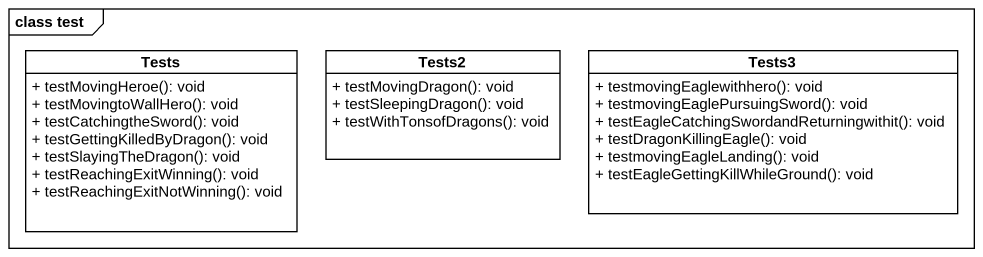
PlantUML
@startuml
mainframe class test
hide circle
hide empty members
skinparam classAttributeIconSize 0
class Tests {
  + testMovingHeroe(): void
  + testMovingtoWallHero(): void
  + testCatchingtheSword(): void
  + testGettingKilledByDragon(): void
  + testSlayingTheDragon(): void
  + testReachingExitWinning(): void
  + testReachingExitNotWinning(): void
}
class Tests2 {
  + testMovingDragon(): void
  + testSleepingDragon(): void
  + testWithTonsofDragons(): void
}
class Tests3 {
  + testmovingEaglewithhero(): void
  + testmovingEaglePursuingSword(): void
  + testEagleCatchingSwordandReturningwithit(): void
  + testDragonKillingEagle(): void
  + testmovingEagleLanding(): void
  + testEagleGettingKillWhileGround(): void
}
@enduml
